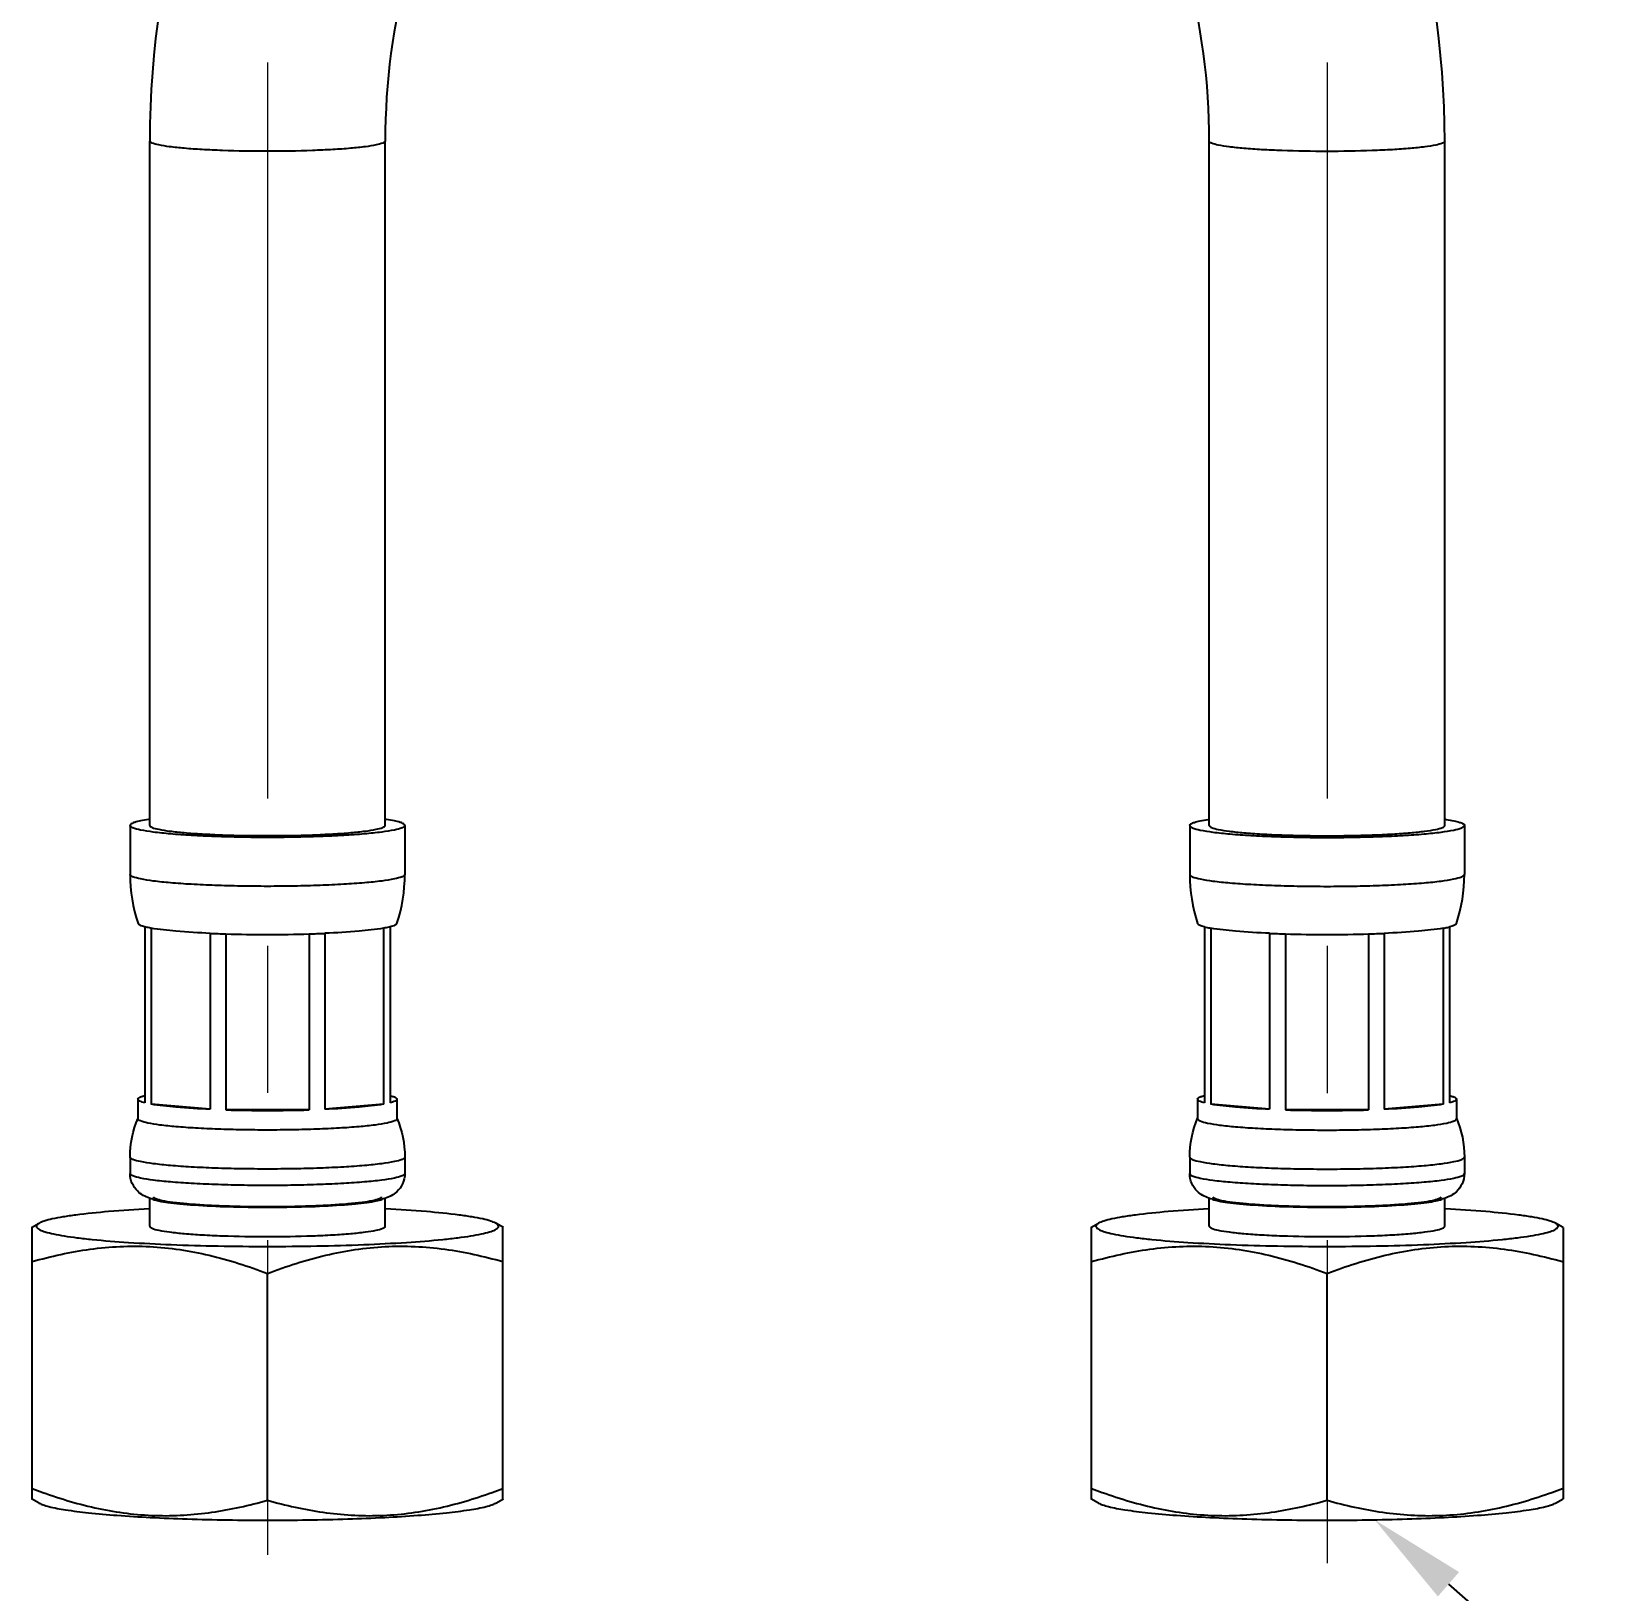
# Model space of a CAD drawing. Extents: x 857 to 1647, y 4681 to 5260.
# Drawn here: x 1046.3 to 1126.2, y 4762.7 to 4842.1 of the extents above; entities that cross this region are included whole.
import ezdxf
from ezdxf import colors
from ezdxf.entities.mleader import LeaderData, LeaderLine
from ezdxf.math import Vec2, Vec3

# ---------------------------------------------------------------- set-up
doc = ezdxf.new("R2010")
doc.units = 0
doc.header["$LTSCALE"] = 30
doc.header["$MEASUREMENT"] = 0
doc.linetypes.add('CENTER', pattern=[2, 1.25, -0.25, 0.25, -0.25])
doc.layers.get('0').update_dxf_attribs({"linetype": 'CONTINUOUS'})
doc.layers.add('BODY', color=7, linetype='CONTINUOUS')
doc.layers.add('DEF_LAYER_ASSEM_MEMBER', color=7, linetype='CONTINUOUS')
doc.styles.get("Standard").update_dxf_attribs({"font": 'SYMBOL'})

msp = doc.modelspace()

# ---------------------------------------------------------------- linework, layer by layer
at = {"ltscale": 0.5}
msp.add_line((1124.32, 4781.195), (1124.32, 4767.383), dxfattribs=at)
at = {"layer": 'BODY', "color": 1, "linetype": 'CENTER', "lineweight": 5}
for p, q in [((1058.288, 4840.554), (1058.288, 4764.528)), ((1112.288, 4840.549), (1112.288, 4764.098))]:
    msp.add_line(p, q, dxfattribs=at)
at = {"layer": 'DEF_LAYER_ASSEM_MEMBER', "color": 7, "linetype": 'Continuous'}
for p, q in [((1052.288, 4801.687), (1052.288, 4836.554)), ((1064.288, 4801.687), (1064.288, 4836.554)), ((1106.288, 4801.682), (1106.288, 4836.549)), ((1118.288, 4801.682), (1118.288, 4836.549)), ((1051.288, 4801.685), (1051.288, 4799.192)), ((1065.288, 4801.685), (1065.288, 4799.192)), ((1105.288, 4801.685), (1105.288, 4799.192)), ((1119.288, 4801.685), (1119.288, 4799.192)), ((1052.038, 4796.519), (1052.038, 4787.553)), ((1052.366, 4796.45), (1052.366, 4787.484)), ((1055.374, 4796.187), (1055.374, 4787.222)), ((1056.168, 4796.159), (1056.168, 4787.193)), ((1060.409, 4796.159), (1060.409, 4787.193)), ((1061.214, 4796.188), (1061.214, 4787.222)), ((1064.204, 4796.449), (1064.204, 4787.483)), ((1064.538, 4796.519), (1064.538, 4787.553)), ((1106.038, 4796.519), (1106.038, 4787.553)), ((1106.372, 4796.449), (1106.372, 4787.483)), ((1109.363, 4796.188), (1109.363, 4787.222)), ((1110.168, 4796.159), (1110.168, 4787.193)), ((1114.409, 4796.159), (1114.409, 4787.193)), ((1115.202, 4796.187), (1115.202, 4787.222)), ((1118.21, 4796.45), (1118.21, 4787.484)), ((1118.538, 4796.519), (1118.538, 4787.553)), ((1051.688, 4787.738), (1051.688, 4786.742)), ((1055.374, 4787.222), (1052.366, 4787.484)), ((1064.204, 4787.483), (1061.214, 4787.222)), ((1064.888, 4787.738), (1064.888, 4786.742)), ((1105.688, 4787.738), (1105.688, 4786.742)), ((1109.363, 4787.222), (1106.372, 4787.483)), ((1118.21, 4787.484), (1115.202, 4787.222)), ((1118.888, 4787.738), (1118.888, 4786.742)), ((1060.409, 4787.193), (1056.168, 4787.193)), ((1114.409, 4787.193), (1110.168, 4787.193)), ((1051.288, 4784.789), (1051.288, 4783.952)), ((1065.288, 4784.789), (1065.288, 4783.952)), ((1105.288, 4784.789), (1105.288, 4783.952)), ((1119.288, 4784.789), (1119.288, 4783.952)), ((1052.288, 4781.263), (1052.288, 4782.692)), ((1064.288, 4781.263), (1064.288, 4782.691)), ((1106.288, 4781.263), (1106.288, 4782.692)), ((1118.288, 4781.263), (1118.288, 4782.691)), ((1046.256, 4781.196), (1046.648, 4781.418)), ((1046.288, 4767.365), (1046.288, 4781.213)), ((1070.32, 4781.195), (1069.929, 4781.418)), ((1070.288, 4767.365), (1070.288, 4781.213)), ((1100.256, 4781.196), (1100.648, 4781.418)), ((1100.288, 4767.365), (1100.288, 4781.213)), ((1124.32, 4781.195), (1123.929, 4781.418)), ((1058.288, 4767.304), (1058.288, 4778.86)), ((1112.288, 4767.304), (1112.288, 4778.86)), ((1046.648, 4767.16), (1046.256, 4767.383)), ((1069.929, 4767.16), (1070.32, 4767.383)), ((1100.648, 4767.16), (1100.256, 4767.383)), ((1123.929, 4767.16), (1124.32, 4767.383))]:
    msp.add_line(p, q, dxfattribs=at)
for centre, radius, start, end in [((1098.166, 4836.548), 45.878, 145.2137, 179.99234), ((1072.41, 4836.542), 45.878, 0.00766, 34.7863), ((1098.154, 4836.55), 33.866, 149.77549, 179.9934), ((1072.422, 4836.545), 33.866, 0.0066, 30.22451), ((1053.793, 4791.608), 10.499, 98.45787, 98.59192), ((1053.853, 4791.202), 10.909, 98.30466, 98.45775), ((1062.723, 4791.202), 10.909, 81.54225, 81.69534), ((1062.784, 4791.608), 10.499, 81.40808, 81.54213), ((1107.791, 4791.623), 10.484, 98.46066, 98.60014), ((1107.853, 4791.207), 10.905, 98.30464, 98.46055), ((1116.724, 4791.207), 10.905, 81.53945, 81.69536), ((1116.786, 4791.623), 10.484, 81.39986, 81.53934), ((1059.33, 4799.2), 8.042, 180.05682, 198.20959), ((1057.246, 4799.2), 8.042, 341.79041, 359.94303), ((1113.33, 4799.2), 8.042, 180.05682, 198.20959), ((1111.246, 4799.2), 8.042, 341.79041, 359.94303), ((1057.954, 4856.717), 60.585, 267.5601, 268.31069), ((1058.288, 4869.381), 73.253, 268.34102, 271.65898), ((1058.684, 4855.031), 58.898, 271.67864, 272.46234), ((1111.893, 4855.031), 58.898, 267.53766, 268.32136), ((1112.288, 4869.381), 73.253, 268.34102, 271.65898), ((1112.623, 4856.717), 60.585, 271.68931, 272.4399), ((1058.288, 4860.416), 73.253, 268.34102, 271.65898), ((1112.288, 4860.416), 73.253, 268.34102, 271.65898), ((1056.371, 4794.263), 28.218, 249.06518, 250.24439), ((1060.206, 4794.263), 28.217, 289.75557, 290.93482), ((1110.371, 4794.263), 28.218, 249.06518, 250.24439), ((1114.206, 4794.263), 28.217, 289.75557, 290.93482)]:
    msp.add_arc(centre, radius, start, end, dxfattribs=at)
at = {"layer": 'DEF_LAYER_ASSEM_MEMBER', "color": 9, "linetype": 'Continuous'}
for points, start_tangent, end_tangent in [([(1058.288, 4836.031), (1055.992, 4836.071), (1054.955, 4836.119), (1054.046, 4836.184), (1053.3, 4836.264), (1052.745, 4836.354), (1052.404, 4836.452), (1052.317, 4836.503), (1052.288, 4836.554)], (-1, 0), (0, 1)), ([(1064.288, 4836.554), (1064.259, 4836.503), (1064.173, 4836.452), (1063.832, 4836.354), (1063.277, 4836.264), (1062.531, 4836.184), (1061.622, 4836.119), (1060.584, 4836.071), (1058.288, 4836.031)], (0, -1), (-1, 0)), ([(1112.288, 4836.026), (1109.992, 4836.065), (1108.955, 4836.114), (1108.046, 4836.179), (1107.3, 4836.258), (1106.745, 4836.348), (1106.404, 4836.446), (1106.317, 4836.497), (1106.288, 4836.549)], (-1, 0), (0, 1)), ([(1118.288, 4836.549), (1118.259, 4836.497), (1118.173, 4836.446), (1117.832, 4836.348), (1117.277, 4836.258), (1116.531, 4836.179), (1115.622, 4836.114), (1114.584, 4836.065), (1112.288, 4836.026)], (0, -1), (-1, 0)), ([(1065.288, 4799.192), (1065.255, 4799.132), (1065.154, 4799.073), (1064.755, 4798.959), (1064.109, 4798.853), (1063.238, 4798.761), (1062.177, 4798.685), (1060.967, 4798.628), (1059.654, 4798.594), (1058.288, 4798.582), (1056.923, 4798.594), (1055.61, 4798.628), (1054.399, 4798.685), (1053.339, 4798.761), (1052.468, 4798.853), (1051.821, 4798.959), (1051.423, 4799.073), (1051.322, 4799.132), (1051.288, 4799.192)], (0, -1), (0, 1)), ([(1105.288, 4799.192), (1105.322, 4799.132), (1105.423, 4799.073), (1105.821, 4798.959), (1106.468, 4798.853), (1107.339, 4798.761), (1108.399, 4798.685), (1109.61, 4798.628), (1110.923, 4798.594), (1112.288, 4798.582), (1113.654, 4798.594), (1114.967, 4798.628), (1116.177, 4798.685), (1117.238, 4798.761), (1118.109, 4798.853), (1118.755, 4798.959), (1119.154, 4799.073), (1119.255, 4799.132), (1119.288, 4799.192)], (0, -1), (0, 1)), ([(1065.288, 4784.789), (1065.255, 4784.73), (1065.154, 4784.67), (1064.755, 4784.556), (1064.109, 4784.451), (1063.238, 4784.358), (1062.177, 4784.282), (1060.967, 4784.226), (1059.654, 4784.191), (1058.288, 4784.179), (1056.923, 4784.191), (1055.61, 4784.226), (1054.399, 4784.282), (1053.339, 4784.358), (1052.468, 4784.451), (1051.821, 4784.556), (1051.423, 4784.67), (1051.322, 4784.73), (1051.288, 4784.789)], (0, -1), (0, 1)), ([(1105.288, 4784.789), (1105.322, 4784.73), (1105.423, 4784.67), (1105.821, 4784.556), (1106.468, 4784.451), (1107.339, 4784.358), (1108.399, 4784.282), (1109.61, 4784.226), (1110.923, 4784.191), (1112.288, 4784.179), (1113.654, 4784.191), (1114.967, 4784.226), (1116.177, 4784.282), (1117.238, 4784.358), (1118.109, 4784.451), (1118.755, 4784.556), (1119.154, 4784.67), (1119.255, 4784.73), (1119.288, 4784.789)], (0, -1), (0, 1)), ([(1058.288, 4783.342), (1056.923, 4783.354), (1055.61, 4783.389), (1054.399, 4783.445), (1053.339, 4783.521), (1052.468, 4783.613), (1051.821, 4783.719), (1051.423, 4783.833), (1051.322, 4783.893), (1051.288, 4783.952)], (-1, 0), (0, 1)), ([(1065.288, 4783.952), (1065.255, 4783.893), (1065.154, 4783.833), (1064.755, 4783.719), (1064.109, 4783.613), (1063.238, 4783.521), (1062.177, 4783.445), (1060.967, 4783.389), (1059.654, 4783.354), (1058.288, 4783.342)], (0, -1), (-1, 0)), ([(1105.288, 4783.952), (1105.322, 4783.893), (1105.423, 4783.833), (1105.821, 4783.719), (1106.468, 4783.613), (1107.339, 4783.521), (1108.399, 4783.445), (1109.61, 4783.389), (1110.923, 4783.354), (1112.288, 4783.342)], (0, -1), (1, 0)), ([(1112.288, 4783.342), (1113.654, 4783.354), (1114.967, 4783.389), (1116.177, 4783.445), (1117.238, 4783.521), (1118.109, 4783.613), (1118.755, 4783.719), (1119.154, 4783.833), (1119.255, 4783.893), (1119.288, 4783.952)], (1, 0), (0, 1))]:
    msp.add_spline(points, degree=3, dxfattribs=dict(at, start_tangent=start_tangent, end_tangent=end_tangent))
at = {"layer": 'DEF_LAYER_ASSEM_MEMBER', "color": 7, "linetype": 'Continuous'}
for points, start_tangent, end_tangent in [([(1052.224, 4801.989), (1051.82, 4801.918), (1051.526, 4801.842), (1051.348, 4801.764), (1051.288, 4801.685)], (-0.988776, -0.149403), (0, -1)), ([(1065.288, 4801.685), (1065.228, 4801.764), (1065.05, 4801.842), (1064.756, 4801.918), (1064.352, 4801.989)], (0, 1), (-0.988776, 0.149403)), ([(1105.288, 4801.685), (1105.348, 4801.764), (1105.526, 4801.842), (1105.819, 4801.918), (1106.223, 4801.989)], (0, 1), (0.988755, 0.149545)), ([(1118.354, 4801.989), (1118.757, 4801.918), (1119.051, 4801.842), (1119.229, 4801.764), (1119.288, 4801.685)], (0.988755, -0.149545), (0, -1)), ([(1065.288, 4801.685), (1065.255, 4801.625), (1065.154, 4801.566), (1064.755, 4801.451), (1064.109, 4801.346), (1063.238, 4801.253), (1062.177, 4801.177), (1060.967, 4801.121), (1059.654, 4801.086), (1058.288, 4801.074), (1056.923, 4801.086), (1055.61, 4801.121), (1054.399, 4801.177), (1053.339, 4801.253), (1052.468, 4801.346), (1051.821, 4801.451), (1051.423, 4801.566), (1051.322, 4801.625), (1051.288, 4801.685)], (0, -1), (0, 1)), ([(1052.288, 4801.687), (1052.317, 4801.636), (1052.404, 4801.585), (1052.745, 4801.487), (1053.3, 4801.397), (1054.046, 4801.318), (1054.955, 4801.253), (1055.992, 4801.204), (1058.288, 4801.164), (1060.584, 4801.204), (1061.622, 4801.253), (1062.531, 4801.318), (1063.277, 4801.397), (1063.832, 4801.487), (1064.173, 4801.585), (1064.259, 4801.636), (1064.288, 4801.687)], (0, -1), (0, 1)), ([(1105.288, 4801.685), (1105.322, 4801.625), (1105.423, 4801.566), (1105.821, 4801.451), (1106.468, 4801.346), (1107.339, 4801.253), (1108.399, 4801.177), (1109.61, 4801.121), (1110.923, 4801.086), (1112.288, 4801.074), (1113.654, 4801.086), (1114.967, 4801.121), (1116.177, 4801.177), (1117.238, 4801.253), (1118.109, 4801.346), (1118.755, 4801.451), (1119.154, 4801.566), (1119.255, 4801.625), (1119.288, 4801.685)], (0, -1), (0, 1)), ([(1106.288, 4801.682), (1106.317, 4801.63), (1106.404, 4801.58), (1106.745, 4801.482), (1107.3, 4801.391), (1108.046, 4801.312), (1108.955, 4801.247), (1109.992, 4801.199), (1112.288, 4801.159), (1114.584, 4801.199), (1115.622, 4801.247), (1116.531, 4801.312), (1117.277, 4801.391), (1117.832, 4801.482), (1118.173, 4801.58), (1118.259, 4801.63), (1118.288, 4801.682)], (0, -1), (0, 1)), ([(1052.038, 4796.519), (1051.793, 4796.602), (1051.691, 4796.687)], (-0.96856, 0.248781), (-0.313972, 0.949432)), ([(1052.366, 4796.45), (1052.275, 4796.466), (1052.038, 4796.519)], (-0.984673, 0.174413), (-0.96856, 0.248781)), ([(1055.374, 4796.187), (1053.621, 4796.297), (1052.366, 4796.45)], (-0.999082, 0.042846), (-0.984673, 0.174413)), ([(1064.204, 4796.449), (1062.955, 4796.297), (1061.214, 4796.188)], (-0.984824, -0.173557), (-0.999072, -0.043063)), ([(1064.538, 4796.519), (1064.465, 4796.501), (1064.204, 4796.449)], (-0.96856, -0.248781), (-0.984824, -0.173557)), ([(1064.886, 4796.687), (1064.784, 4796.602), (1064.538, 4796.519)], (-0.313991, -0.949426), (-0.96856, -0.248781)), ([(1106.038, 4796.519), (1105.793, 4796.602), (1105.691, 4796.687)], (-0.96856, 0.248781), (-0.313972, 0.949432)), ([(1106.038, 4796.519), (1106.112, 4796.501), (1106.372, 4796.449)], (0.96856, -0.248781), (0.984824, -0.173557)), ([(1109.363, 4796.188), (1107.621, 4796.297), (1106.372, 4796.449)], (-0.999072, 0.043063), (-0.984824, 0.173557)), ([(1118.21, 4796.45), (1116.955, 4796.297), (1115.202, 4796.187)], (-0.984673, -0.174413), (-0.999082, -0.042846)), ([(1118.21, 4796.45), (1118.302, 4796.466), (1118.538, 4796.519)], (0.984673, 0.174413), (0.96856, 0.248781)), ([(1118.886, 4796.687), (1118.784, 4796.602), (1118.538, 4796.519)], (-0.313991, -0.949426), (-0.96856, -0.248781)), ([(1051.688, 4787.738), (1051.742, 4787.811), (1051.903, 4787.883)], (0, 1), (0.948651, 0.316325)), ([(1052.038, 4787.553), (1051.776, 4787.644), (1051.688, 4787.738)], (-0.96856, 0.248781), (0, 1)), ([(1051.903, 4787.883), (1051.934, 4787.893), (1052.038, 4787.923)], (0.948651, 0.316325), (0.96856, 0.248781)), ([(1055.374, 4787.222), (1053.621, 4787.331), (1052.366, 4787.484)], (-0.999082, 0.042846), (-0.984673, 0.174413)), ([(1064.204, 4787.483), (1062.955, 4787.331), (1061.214, 4787.222)], (-0.984824, -0.173557), (-0.999072, -0.043063)), ([(1064.538, 4787.923), (1064.575, 4787.913), (1064.674, 4787.883)], (0.96856, -0.248781), (0.948651, -0.316325)), ([(1064.888, 4787.738), (1064.8, 4787.644), (1064.538, 4787.553)], (0, -1), (-0.96856, -0.248781)), ([(1064.674, 4787.883), (1064.834, 4787.811), (1064.888, 4787.738)], (0.948651, -0.316325), (0, -1)), ([(1105.688, 4787.738), (1105.742, 4787.811), (1105.903, 4787.883)], (0, 1), (0.948651, 0.316325)), ([(1106.038, 4787.553), (1105.776, 4787.644), (1105.688, 4787.738)], (-0.96856, 0.248781), (0, 1)), ([(1105.903, 4787.883), (1105.934, 4787.893), (1106.038, 4787.923)], (0.948651, 0.316325), (0.96856, 0.248781)), ([(1109.363, 4787.222), (1107.621, 4787.331), (1106.372, 4787.483)], (-0.999072, 0.043063), (-0.984824, 0.173557)), ([(1118.21, 4787.484), (1116.955, 4787.331), (1115.202, 4787.222)], (-0.984673, -0.174413), (-0.999082, -0.042846)), ([(1118.538, 4787.923), (1118.575, 4787.913), (1118.674, 4787.883)], (0.96856, -0.248781), (0.948651, -0.316325)), ([(1118.888, 4787.738), (1118.8, 4787.644), (1118.538, 4787.553)], (0, -1), (-0.96856, -0.248781)), ([(1118.674, 4787.883), (1118.834, 4787.811), (1118.888, 4787.738)], (0.948651, -0.316325), (0, -1)), ([(1051.288, 4784.789), (1051.693, 4786.763)], (0, 1), (0.393415, 0.919361)), ([(1064.888, 4786.742), (1064.856, 4786.685), (1064.761, 4786.629), (1064.386, 4786.521), (1063.776, 4786.422), (1062.955, 4786.335), (1061.955, 4786.263), (1060.814, 4786.21), (1059.576, 4786.177), (1058.288, 4786.166), (1057.001, 4786.177), (1055.763, 4786.21), (1054.622, 4786.263), (1053.621, 4786.335), (1052.801, 4786.422), (1052.191, 4786.521), (1051.815, 4786.629), (1051.72, 4786.685), (1051.688, 4786.742)], (0, -1), (0, 1)), ([(1064.884, 4786.763), (1065.288, 4784.789)], (0.393415, -0.919361), (0, -1)), ([(1105.288, 4784.789), (1105.693, 4786.763)], (0, 1), (0.393415, 0.919361)), ([(1105.688, 4786.742), (1105.72, 4786.685), (1105.815, 4786.629), (1106.191, 4786.521), (1106.801, 4786.422), (1107.621, 4786.335), (1108.622, 4786.263), (1109.763, 4786.21), (1111.001, 4786.177), (1112.288, 4786.166), (1113.576, 4786.177), (1114.814, 4786.21), (1115.955, 4786.263), (1116.955, 4786.335), (1117.776, 4786.422), (1118.386, 4786.521), (1118.761, 4786.629), (1118.856, 4786.685), (1118.888, 4786.742)], (0, -1), (0, 1)), ([(1118.884, 4786.763), (1119.288, 4784.789)], (0.393415, -0.919361), (0, -1)), ([(1052.269, 4782.695), (1051.676, 4783.047), (1051.397, 4783.443), (1051.288, 4783.952)], (-0.945241, 0.326374), (0, 1)), ([(1065.288, 4783.952), (1065.172, 4783.428), (1064.879, 4783.025), (1064.272, 4782.683)], (0, -1), (-0.951446, -0.307816)), ([(1106.269, 4782.695), (1105.676, 4783.047), (1105.397, 4783.443), (1105.288, 4783.952)], (-0.945241, 0.326374), (0, 1)), ([(1119.288, 4783.952), (1119.172, 4783.428), (1118.879, 4783.025), (1118.272, 4782.683)], (0, -1), (-0.951446, -0.307816)), ([(1052.622, 4782.598), (1052.269, 4782.695)], (-0.975881, 0.218302), (-0.945241, 0.326374)), ([(1052.444, 4782.639), (1052.753, 4782.555), (1053.217, 4782.477), (1053.824, 4782.407), (1054.556, 4782.347), (1056.312, 4782.263), (1058.288, 4782.234)], (0.936164, -0.351563), (1, 0)), ([(1064.088, 4782.757), (1064.06, 4782.707), (1063.977, 4782.658), (1063.647, 4782.563), (1063.111, 4782.476), (1062.39, 4782.399), (1061.511, 4782.336), (1060.508, 4782.29), (1058.288, 4782.251), (1056.069, 4782.29), (1055.066, 4782.336), (1054.187, 4782.399), (1053.466, 4782.476), (1052.93, 4782.563), (1052.6, 4782.658), (1052.516, 4782.707), (1052.488, 4782.757)], (0, -1), (0, 1)), ([(1052.968, 4782.531), (1052.878, 4782.547), (1052.622, 4782.598)], (-0.986756, 0.16221), (-0.975881, 0.218302)), ([(1058.288, 4782.234), (1060.273, 4782.263), (1062.034, 4782.348), (1062.767, 4782.409), (1063.373, 4782.479), (1063.835, 4782.557), (1064.14, 4782.641)], (1, 0), (0.933107, 0.359598)), ([(1063.915, 4782.589), (1062.936, 4782.442), (1061.618, 4782.336), (1060.027, 4782.27), (1058.288, 4782.247)], (-0.977567, -0.210625), (-1, -0.000002)), ([(1064.272, 4782.683), (1063.915, 4782.589)], (-0.951446, -0.307816), (-0.977567, -0.210625)), ([(1106.622, 4782.598), (1106.269, 4782.695)], (-0.975881, 0.218302), (-0.945241, 0.326374)), ([(1106.444, 4782.639), (1106.753, 4782.555), (1107.217, 4782.477), (1107.824, 4782.407), (1108.556, 4782.347), (1110.312, 4782.263), (1112.288, 4782.234)], (0.936164, -0.351563), (1, 0)), ([(1118.088, 4782.757), (1118.06, 4782.707), (1117.977, 4782.658), (1117.647, 4782.563), (1117.111, 4782.476), (1116.39, 4782.399), (1115.511, 4782.336), (1114.508, 4782.29), (1112.288, 4782.251), (1110.069, 4782.29), (1109.066, 4782.336), (1108.187, 4782.399), (1107.466, 4782.476), (1106.93, 4782.563), (1106.6, 4782.658), (1106.516, 4782.707), (1106.488, 4782.757)], (0, -1), (0, 1)), ([(1106.968, 4782.531), (1106.878, 4782.547), (1106.622, 4782.598)], (-0.986756, 0.16221), (-0.975881, 0.218302)), ([(1112.288, 4782.234), (1114.273, 4782.263), (1116.034, 4782.348), (1116.767, 4782.409), (1117.373, 4782.479), (1117.835, 4782.557), (1118.14, 4782.641)], (1, 0), (0.933107, 0.359598)), ([(1117.915, 4782.589), (1116.936, 4782.442), (1115.618, 4782.336), (1114.027, 4782.27), (1112.288, 4782.247)], (-0.977567, -0.210625), (-1, -0.000002)), ([(1118.272, 4782.683), (1117.915, 4782.589)], (-0.951446, -0.307816), (-0.977567, -0.210625)), ([(1052.256, 4782.144), (1050.192, 4782.008), (1048.519, 4781.836), (1047.855, 4781.739), (1047.318, 4781.636), (1046.914, 4781.528), (1046.648, 4781.418)], (-0.998652, -0.051908), (-0.86923, -0.494407)), ([(1069.929, 4781.418), (1069.663, 4781.528), (1069.258, 4781.636), (1068.721, 4781.739), (1068.058, 4781.836), (1066.385, 4782.008), (1064.321, 4782.144)], (-0.86923, 0.494407), (-0.998652, 0.051908)), ([(1106.256, 4782.144), (1104.192, 4782.008), (1102.519, 4781.836), (1101.855, 4781.739), (1101.318, 4781.636), (1100.914, 4781.528), (1100.648, 4781.418)], (-0.998652, -0.051908), (-0.86923, -0.494407)), ([(1123.929, 4781.418), (1123.663, 4781.528), (1123.258, 4781.636), (1122.721, 4781.739), (1122.058, 4781.836), (1120.385, 4782.008), (1118.321, 4782.144)], (-0.86923, 0.494407), (-0.998652, 0.051908)), ([(1046.648, 4781.418), (1046.568, 4781.363), (1046.523, 4781.308), (1046.512, 4781.253), (1046.535, 4781.198), (1046.593, 4781.142), (1046.684, 4781.088), (1046.966, 4780.98), (1047.38, 4780.876), (1047.92, 4780.776), (1048.58, 4780.682), (1049.353, 4780.594), (1051.199, 4780.443), (1053.372, 4780.33), (1055.772, 4780.26), (1058.288, 4780.236)], (-0.86923, -0.494407), (1, 0)), ([(1052.288, 4781.263), (1052.317, 4781.211), (1052.404, 4781.16), (1052.745, 4781.062), (1053.3, 4780.972), (1054.046, 4780.893), (1054.955, 4780.828), (1055.992, 4780.779), (1058.288, 4780.74)], (0, -1), (1, 0)), ([(1058.288, 4780.236), (1060.805, 4780.26), (1063.205, 4780.33), (1065.378, 4780.443), (1067.224, 4780.594), (1067.996, 4780.682), (1068.657, 4780.776), (1069.197, 4780.876), (1069.61, 4780.98), (1069.893, 4781.088), (1069.984, 4781.142), (1070.041, 4781.198), (1070.064, 4781.253), (1070.053, 4781.308), (1070.008, 4781.363), (1069.929, 4781.418)], (1, 0), (-0.86923, 0.494407)), ([(1058.288, 4780.74), (1060.585, 4780.779), (1061.622, 4780.828), (1062.531, 4780.893), (1063.277, 4780.972), (1063.832, 4781.062), (1064.173, 4781.16), (1064.259, 4781.211), (1064.288, 4781.263)], (1, 0), (0, 1)), ([(1100.648, 4781.418), (1100.568, 4781.363), (1100.523, 4781.308), (1100.512, 4781.253), (1100.535, 4781.198), (1100.593, 4781.142), (1100.684, 4781.088), (1100.966, 4780.98), (1101.38, 4780.876), (1101.92, 4780.776), (1102.58, 4780.682), (1103.353, 4780.594), (1105.199, 4780.443), (1107.372, 4780.33), (1109.772, 4780.26), (1112.288, 4780.236)], (-0.86923, -0.494407), (1, 0)), ([(1106.288, 4781.263), (1106.317, 4781.211), (1106.404, 4781.16), (1106.745, 4781.062), (1107.3, 4780.972), (1108.046, 4780.893), (1108.955, 4780.828), (1109.992, 4780.779), (1112.288, 4780.74)], (0, -1), (1, 0)), ([(1112.288, 4780.236), (1114.805, 4780.26), (1117.205, 4780.33), (1119.378, 4780.443), (1121.224, 4780.594), (1121.996, 4780.682), (1122.657, 4780.776), (1123.197, 4780.876), (1123.61, 4780.98), (1123.893, 4781.088), (1123.984, 4781.142), (1124.041, 4781.198), (1124.064, 4781.253), (1124.053, 4781.308), (1124.008, 4781.363), (1123.929, 4781.418)], (1, 0), (-0.86923, 0.494407)), ([(1112.288, 4780.74), (1114.585, 4780.779), (1115.622, 4780.828), (1116.531, 4780.893), (1117.277, 4780.972), (1117.832, 4781.062), (1118.173, 4781.16), (1118.259, 4781.211), (1118.288, 4781.263)], (1, 0), (0, 1)), ([(1046.288, 4779.462), (1049.256, 4780.093), (1052.288, 4780.228), (1055.321, 4779.788), (1058.288, 4778.86)], (0.962517, 0.271221), (0.93409, -0.357036)), ([(1058.288, 4778.86), (1061.256, 4779.788), (1064.288, 4780.228), (1067.321, 4780.093), (1070.288, 4779.462)], (0.93409, 0.357036), (0.962517, -0.271221)), ([(1100.288, 4779.462), (1103.256, 4780.093), (1106.288, 4780.228), (1109.321, 4779.788), (1112.288, 4778.86)], (0.962517, 0.271221), (0.93409, -0.357036)), ([(1112.288, 4778.86), (1115.256, 4779.788), (1118.288, 4780.228), (1121.321, 4780.093), (1124.288, 4779.462)], (0.93409, 0.357036), (0.962517, -0.271221)), ([(1046.833, 4767.706), (1049.675, 4766.885), (1052.571, 4766.527), (1055.46, 4766.693), (1058.288, 4767.304)], (0.941196, -0.337862), (0.962555, 0.271085)), ([(1058.288, 4767.304), (1061.116, 4766.693), (1064.006, 4766.527), (1066.902, 4766.885), (1069.744, 4767.706)], (0.962555, -0.271085), (0.941196, 0.337861)), ([(1100.833, 4767.706), (1103.675, 4766.885), (1106.571, 4766.527), (1109.46, 4766.693), (1112.288, 4767.304)], (0.941196, -0.337862), (0.962555, 0.271085)), ([(1112.288, 4767.304), (1115.116, 4766.693), (1118.006, 4766.527), (1120.902, 4766.885), (1123.744, 4767.706)], (0.962555, -0.271085), (0.941196, 0.337861)), ([(1046.648, 4767.16), (1046.851, 4767.071), (1047.145, 4766.984), (1047.991, 4766.818), (1049.161, 4766.667), (1050.617, 4766.537), (1052.314, 4766.431), (1054.198, 4766.353), (1058.288, 4766.289)], (0.86923, -0.494407), (1, 0)), ([(1058.288, 4766.289), (1062.379, 4766.353), (1064.263, 4766.431), (1065.959, 4766.537), (1067.415, 4766.667), (1068.585, 4766.818), (1069.432, 4766.984), (1069.725, 4767.071), (1069.929, 4767.16)], (1, 0), (0.86923, 0.494407)), ([(1100.648, 4767.16), (1100.851, 4767.071), (1101.145, 4766.984), (1101.991, 4766.818), (1103.161, 4766.667), (1104.617, 4766.537), (1106.314, 4766.431), (1108.198, 4766.353), (1112.288, 4766.289)], (0.86923, -0.494407), (1, 0)), ([(1112.288, 4766.289), (1116.379, 4766.353), (1118.263, 4766.431), (1119.959, 4766.537), (1121.415, 4766.667), (1122.585, 4766.818), (1123.432, 4766.984), (1123.725, 4767.071), (1123.929, 4767.16)], (1, 0), (0.86923, 0.494407))]:
    msp.add_spline(points, degree=3, dxfattribs=dict(at, start_tangent=start_tangent, end_tangent=end_tangent))

# ---------------------------------------------------------------- leaders
at = {"ltscale": 0.5}
ml = msp.add_multileader_mtext('Standard', dxfattribs=at)
ml.set_content('{\\f나눔고딕|b0|i0|c129|p50;G1/2-14TH}', color=256)
ml.set_leader_properties(color=5)
ml.build(insert=Vec2(0, 0))
ml.multileader.update_dxf_attribs({"text_left_attachment_type": 6, "text_right_attachment_type": 6, "dogleg_length": 0.36, "arrow_head_size": 5})
ctx = ml.context
ctx.base_point, ctx.char_height, ctx.arrow_head_size, ctx.landing_gap_size, ctx.plane_origin = Vec3(1131.067, 4752.355), 10, 5, 0.09, Vec3(1115.529, 4764.764)
ctx.left_attachment, ctx.right_attachment = 6, 6
notes = []
notes.append((ctx, [(0, (1, 1, 0), (1130.707, 4752.355), (1, 0), 0.36, [(0, [(1114.71, 4766.311)], 0, [])])]))
ctx.mtext.insert, ctx.mtext.flow_direction = Vec3(1131.157, 4764.355), 5
for ctx, leaders in notes:
    for number, flags, end, landing, length, lines in leaders:
        leader = LeaderData()
        leader.index, (leader.has_last_leader_line, leader.has_dogleg_vector, leader.attachment_direction) = number, flags
        leader.last_leader_point, leader.dogleg_vector, leader.dogleg_length = Vec3(end), Vec3(landing), length
        for number, points, colour, breaks in lines:
            line = LeaderLine()
            line.index, line.vertices, line.color, line.breaks = number, Vec3.list(points), colors.encode_raw_color(colour), breaks
            leader.lines.append(line)
        ctx.leaders.append(leader)

doc.saveas('drawing.dxf')
